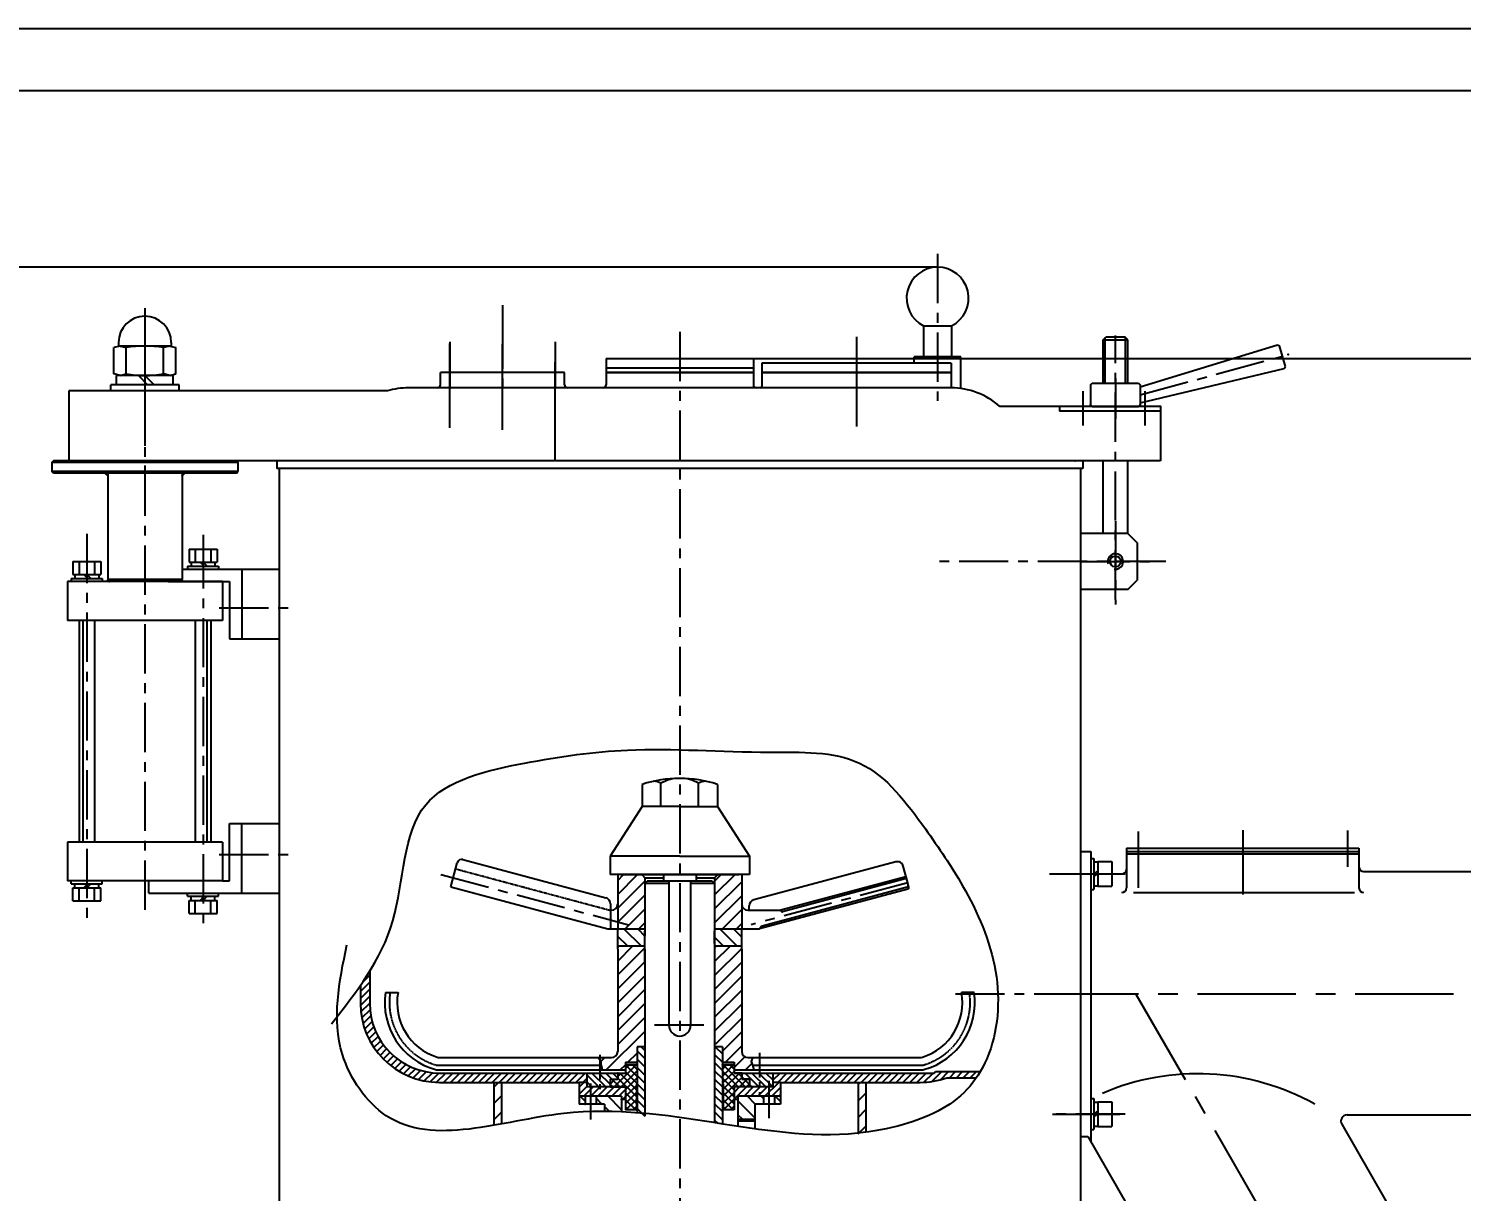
# Model space of a CAD drawing. Extents: x -2754 to 610, y -1664 to 712.
# Drawn here: x -1576 to -651, y -38 to 712 of the extents above; entities that cross this region are included whole.
import ezdxf

# ---------------------------------------------------------------- set-up
doc = ezdxf.new("R2010")
doc.units = 0
doc.linetypes.add('CENTER', pattern=[50.8, 31.75, -6.35, 6.35, -6.35])
doc.linetypes.add('HIDDEN', pattern=[0.375, 0.25, -0.125])
doc.layers.get('0').update_dxf_attribs({"linetype": 'CONTINUOUS'})
doc.layers.get('DEFPOINTS').update_dxf_attribs({"linetype": 'CONTINUOUS'})
doc.layers.add('PART', color=3, linetype='CONTINUOUS')
doc.layers.add('SMPEN_THICK', color=7, linetype='CONTINUOUS')
doc.styles.get("Standard").update_dxf_attribs({"font": '', "height": 30.8})
doc.styles.get('Standard').set_extended_font_data('SimSun')
doc.dimstyles.get("Standard").update_dxf_attribs({"dimscale": 5, "dimtxt": 4.5, "dimasz": 5.5, "dimexe": 4.25, "dimexo": 0.625, "dimgap": 2.2, "dimtad": 1, "dimdec": 4, "dimlfac": -1, "dimdsep": 46, "dimlunit": 6, "dimtxsty": 'Standard', "dimcen": 2.5, "dimclrd": 2, "dimclre": 2, "dimclrt": 2, "dimadec": 0, "dimazin": 0, "dimtfac": 1, "dimtdec": 4, "dimtmove": 0, "dimatfit": 3, "dimfxl": 1, "dimtolj": 1, "dimtzin": 0, "dimarcsym": 0})
pattern_1 = [(135, (-1051.3738, 132.53739), (0.088388348, 0.088388348), [])]

# ---------------------------------------------------------------- blocks, each defined once
blk = doc.blocks.new('*D1')
at = {"color": 2, "lineweight": -2, "transparency": 16777216}
for p, q in [((-1108.01, 499.12), (-465.03, 499.12)), ((-480.03, 481.12), (-480.03, -615.88)), ((-960.51, -633.88), (-465.03, -633.88))]:
    blk.add_line(p, q, dxfattribs=at)
at = {"color": 2, "transparency": 16777216}
for points in [[(-483.03, 481.12), (-477.03, 481.12), (-480.03, 499.12)], [(-483.03, -615.88), (-477.03, -615.88), (-480.03, -633.88)]]:
    blk.add_solid(points, dxfattribs=at)
at = {"layer": 'DEFPOINTS', "color": 0, "transparency": 16777216}
for p in [(-1108.01, 499.12), (-960.51, -633.88), (-480.03, -633.88)]:
    blk.add_point(p, dxfattribs=at)
at = {"color": 2, "transparency": 16777216, "insert": (-504.43, -177.82), "char_height": 30.8, "attachment_point": 5, "rotation": 90}
blk.add_mtext('\\A1;1133', dxfattribs=at)
blk = doc.blocks.new('*D5')
at = {"color": 2, "lineweight": -2, "transparency": 16777216}
for p, q in [((-989.22, 557.98), (-2392.94, 557.98)), ((-2377.94, 539.98), (-2377.94, -615.88)), ((-2140.51, -633.88), (-2392.94, -633.88))]:
    blk.add_line(p, q, dxfattribs=at)
at = {"color": 2, "transparency": 16777216}
for points in [[(-2380.94, 539.98), (-2374.94, 539.98), (-2377.94, 557.98)], [(-2380.94, -615.88), (-2374.94, -615.88), (-2377.94, -633.88)]]:
    blk.add_solid(points, dxfattribs=at)
at = {"layer": 'DEFPOINTS', "color": 0, "transparency": 16777216}
for p in [(-989.22, 557.98), (-2377.94, -633.88), (-2140.51, -633.88)]:
    blk.add_point(p, dxfattribs=at)
at = {"color": 2, "transparency": 16777216, "insert": (-2402.34, -109.09), "char_height": 30.8, "attachment_point": 5, "rotation": 90}
blk.add_mtext('\\A1;1192', dxfattribs=at)
blk = doc.blocks.new('*D8')
at = {"color": 2, "lineweight": -2, "transparency": 16777216}
for p, q in [((-171.4, 39.12), (-171.4, -788.23)), ((-2215.51, -328.88), (-2215.51, -788.23)), ((-189.4, -773.23), (-2197.51, -773.23))]:
    blk.add_line(p, q, dxfattribs=at)
at = {"color": 2, "transparency": 16777216}
for points in [[(-2197.51, -770.23), (-2197.51, -776.23), (-2215.51, -773.23)], [(-189.4, -770.23), (-189.4, -776.23), (-171.4, -773.23)]]:
    blk.add_solid(points, dxfattribs=at)
at = {"layer": 'DEFPOINTS', "color": 0, "transparency": 16777216}
for p in [(-171.4, 39.12), (-2215.51, -328.88), (-2215.51, -773.23)]:
    blk.add_point(p, dxfattribs=at)
at = {"color": 2, "transparency": 16777216, "insert": (-1217.48, -748.83), "char_height": 30.8, "attachment_point": 5}
blk.add_mtext('\\A1;2044', dxfattribs=at)

msp = doc.modelspace()

# ---------------------------------------------------------------- hatches: boundary and pattern name
h = msp.add_hatch()
h.set_pattern_fill('ANSI31', color=256, scale=2, style=0)
h.set_pattern_definition([(45, (-179.0466, -42.51), (-4.49013, 4.49013), [])])
h.paths.add_polyline_path([(-1195.51477, 131.12003), (-1178.01477, 131.12003), (-1178.01477, 160.42006), (-1178.01477, 164.12003), (-1180.01477, 166.12003), (-1195.51477, 166.12003)])
h.paths.add_polyline_path([(-1115.51477, 166.12003), (-1131.01477, 166.12003), (-1133.01477, 164.12003), (-1133.01477, 133.12003), (-1133.01477, 131.12003), (-1117.01477, 131.12003), (-1115.51477, 131.12003)])
h = msp.add_hatch()
h.set_pattern_fill('ANSI31', color=256, scale=2, style=0)
h.set_pattern_definition([(45, (-10.922, 1.8), (-4.490128, 4.490128), [])])
edge = h.paths.add_edge_path()
edge.add_line((-1178.01477, 118.12003), (-1178.01477, 120.12003))
edge.add_line((-1178.01477, 120.12003), (-1193.51477, 120.12003))
edge.add_line((-1193.51477, 120.12003), (-1194.01477, 120.12003))
edge.add_line((-1194.01477, 120.12003), (-1195.51477, 120.12003))
edge.add_line((-1195.51477, 120.12003), (-1195.51477, 118.12003))
edge.add_line((-1195.51477, 118.12003), (-1195.51477, 52.12003))
edge.add_arc((-1199.51477, 52.12003), 4, -90, 0, ccw=False)
edge.add_line((-1199.51477, 48.12003), (-1207.01477, 48.12003))
edge.add_line((-1207.01477, 48.12003), (-1207.01477, 46.61046))
edge.add_spline(control_points=[(-1207.01477, 46.61046), (-1206.65774, 46.00312), (-1206.19679, 44.89727), (-1206.44256, 44.32951), (-1206.28573, 43.48075), (-1206.20642, 43.12003)], knot_values=[8.662604239, 8.662604239, 8.662604239, 8.662604239, 11.148527227, 13.633870813, 15.085002624, 15.085002624, 15.085002624, 15.085002624], degree=3, periodic=0)
edge.add_spline(control_points=[(-1206.20642, 43.12003), (-1206.02415, 42.29098), (-1205.72835, 41.20921), (-1205.56535, 40.12003)], knot_values=[15.085002624, 15.085002624, 15.085002624, 15.085002624, 18.420115182, 18.420115182, 18.420115182, 18.420115182], degree=3, periodic=0)
edge.add_line((-1205.56535, 40.12003), (-1190.51477, 40.12003))
edge.add_line((-1190.51477, 40.12003), (-1190.51477, 45.12003))
edge.add_line((-1190.51477, 45.12003), (-1183.01477, 45.12003))
edge.add_line((-1183.01477, 45.12003), (-1183.01477, 50.12003))
edge.add_line((-1183.01477, 50.12003), (-1183.01477, 56.92002))
edge.add_line((-1183.01477, 56.92002), (-1178.01477, 56.92002))
edge.add_line((-1178.01477, 56.92002), (-1178.01477, 118.12003))
h.paths.add_polyline_path([(-1115.51477, 118.12003), (-1115.51477, 120.12003), (-1133.01477, 120.12003), (-1133.01477, 56.92002), (-1128.01477, 56.92002), (-1128.01477, 55.1184), (-1115.51477, 62.68972)])
edge = h.paths.add_edge_path()
edge.add_line((-1115.51477, 62.68972), (-1128.01477, 55.1184))
edge.add_line((-1128.01477, 55.1184), (-1128.01477, 45.12003))
edge.add_line((-1128.01477, 45.12003), (-1120.51477, 45.12003))
edge.add_line((-1120.51477, 45.12003), (-1120.51477, 40.12003))
edge.add_line((-1120.51477, 40.12003), (-1107.79499, 40.12003))
edge.add_spline(control_points=[(-1107.79499, 40.12003), (-1107.95231, 41.11915), (-1108.31672, 42.17217), (-1108.65641, 43.12003)], knot_values=[12.554961162, 12.554961162, 12.554961162, 12.554961162, 15.734127239, 15.734127239, 15.734127239, 15.734127239], degree=3, periodic=0)
edge.add_spline(control_points=[(-1108.65641, 43.12003), (-1109.00811, 44.10139), (-1109.83006, 46.29677), (-1108.8395, 46.64448), (-1107.93818, 48.12003)], knot_values=[4.235946327, 4.235946327, 4.235946327, 4.235946327, 7.527501508, 12.554961162, 12.554961162, 12.554961162, 12.554961162], degree=3, periodic=0)
edge.add_line((-1107.93818, 48.12003), (-1111.51477, 48.12003))
edge.add_arc((-1111.51477, 52.12003), 4, 180, 270, ccw=False)
edge.add_line((-1115.51477, 52.12003), (-1115.51477, 62.68972))
h = msp.add_hatch()
h.set_pattern_fill('ANSI31', color=256, style=0)
h.set_pattern_definition([(45, (-10.9218, 0), (-2.245064, 2.245064), [])])
edge = h.paths.add_edge_path()
edge.add_line((-1355.51477, 83.12003), (-1355.51477, 103.73472))
edge.add_spline(control_points=[(-1355.51477, 103.73472), (-1357.42986, 100.64058), (-1359.43799, 97.60174), (-1361.51477, 94.6037)], knot_values=[30.755664741, 30.755664741, 30.755664741, 30.755664741, 41.670482793, 41.670482793, 41.670482793, 41.670482793], degree=3, periodic=0)
edge.add_line((-1361.51477, 94.6037), (-1361.51477, 83.12003))
edge.add_arc((-1310.51477, 83.12003), 51, 180, 270)
edge.add_line((-1310.51477, 32.12003), (-1220.51477, 32.12003))
edge.add_line((-1220.51477, 32.12003), (-1215.51477, 32.12003))
edge.add_line((-1215.51477, 32.12003), (-1215.51477, 38.12003))
edge.add_line((-1215.51477, 38.12003), (-1310.51477, 38.12003))
edge.add_arc((-1310.51477, 83.12003), 45, 180, 270, ccw=False)
edge = h.paths.add_edge_path()
edge.add_arc((-1000.51477, 83.12003), 51, 270, 289.7499228)
edge.add_line((-983.28109, 35.12003), (-964.18233, 35.12003))
edge.add_spline(control_points=[(-964.18233, 35.12003), (-963.29685, 36.42156), (-962.45551, 37.75675), (-961.65806, 39.12003)], knot_values=[670.160329298, 670.160329298, 670.160329298, 670.160329298, 674.861927555, 674.861927555, 674.861927555, 674.861927555], degree=3, periodic=0)
edge.add_line((-961.65806, 39.12003), (-990.51477, 39.12003))
edge.add_arc((-1087.60023, 129.68244), 132.76723, 316.39789094, 316.99092256, ccw=False)
edge.add_line((-991.45731, 38.12003), (-1095.51477, 38.12003))
edge.add_line((-1095.51477, 38.12003), (-1095.51477, 32.12003))
edge.add_line((-1095.51477, 32.12003), (-1090.51477, 32.12003))
edge.add_line((-1090.51477, 32.12003), (-1000.51477, 32.12003))
h = msp.add_hatch()
h.set_pattern_fill('ANSI31', color=256, angle=90, style=0)
h.set_pattern_definition([(135, (-179.0466, -119.4835), (-2.245064, -2.245064), [])])
h.paths.add_polyline_path([(-1195.51477, 38.12003), (-1215.51477, 38.12003), (-1215.51477, 29.12003), (-1200.51477, 29.12003), (-1200.51477, 34.12003), (-1195.51477, 34.12003)])
h.paths.add_polyline_path([(-1095.51477, 38.12003), (-1115.51477, 38.12003), (-1115.51477, 34.12003), (-1110.51477, 34.12003), (-1110.51477, 29.12003), (-1095.51477, 29.12003)])
h = msp.add_hatch()
h.set_pattern_fill('ANSI37', color=256, angle=90, style=0)
h.set_pattern_definition([(135, (-179.0466, -119.4835), (-2.245064, -2.245064), []), (225, (-179.0466, -119.4835), (2.245064, -2.245064), [])])
h.paths.add_polyline_path([(-1183.01477, 43.32003), (-1190.51477, 43.32003), (-1190.51477, 38.12003), (-1195.51477, 38.12003), (-1195.51477, 34.12003), (-1200.51477, 34.12003), (-1200.51477, 29.12003), (-1190.51477, 29.12003), (-1190.51477, 14.32003), (-1183.51477, 14.32003), (-1183.51477, 31.12003), (-1183.01477, 31.12003)])
h.paths.add_polyline_path([(-1120.51477, 38.12003), (-1120.51477, 43.32003), (-1128.01477, 43.32003), (-1128.01477, 31.12003), (-1127.51477, 31.12003), (-1127.51477, 14.32003), (-1120.51477, 14.32003), (-1120.51477, 29.12003), (-1110.51477, 29.12003), (-1110.51477, 34.12003), (-1115.51477, 34.12003), (-1115.51477, 38.12003)])
h = msp.add_hatch()
h.set_pattern_fill('ANSI31', color=256, style=0)
h.set_pattern_definition([(45, (-179.0466, -119.4835), (-2.245064, 2.245064), [])])
h.paths.add_polyline_path([(-1190.51477, 29.12003), (-1215.51477, 29.12003), (-1215.51477, 32.12003), (-1220.51477, 32.12003), (-1220.51477, 23.12003), (-1193.01477, 23.12003), (-1193.01477, 21.12003), (-1190.51477, 21.12003)])
h.paths.add_polyline_path([(-1090.51477, 32.12003), (-1095.51477, 32.12003), (-1095.51477, 29.12003), (-1120.51477, 29.12003), (-1120.51477, 21.12003), (-1118.01477, 21.12003), (-1118.01477, 23.12003), (-1090.51477, 23.12003)])
at = {"layer": 'SMPEN_THICK'}
h = msp.add_hatch(dxfattribs=at)
h.set_pattern_fill('ANSI31', color=256, style=0)
h.set_pattern_definition(pattern_1)
h.paths.add_polyline_path([(-1524.51477, 425.12003), (-1526.31256, 425.12003), (-1524.51477, 423.38403)])
h = msp.add_hatch(dxfattribs=at)
h.set_pattern_fill('ANSI31', color=256, style=0)
h.set_pattern_definition(pattern_1)
h.paths.add_polyline_path([(-1474.70446, 425.12003), (-1476.51477, 425.12003), (-1476.51477, 423.37193)])
h = msp.add_hatch(dxfattribs=at)
h.set_pattern_fill('ANSI31', color=256, scale=50, angle=90, style=0)
h.set_pattern_definition([(135, (-652.593, -549.2175), (-4.419417, -4.419417), [])])
h.paths.add_polyline_path([(-1179.51477, 120.12003), (-1178.01477, 121.62003), (-1178.01477, 129.62003), (-1179.51477, 131.12003), (-1194.01477, 131.12003), (-1195.51477, 129.62003), (-1195.51477, 121.62003), (-1194.01477, 120.12003)])
h.paths.add_polyline_path([(-1115.51477, 129.62003), (-1117.01477, 131.12003), (-1131.51477, 131.12003), (-1133.01477, 129.62003), (-1133.01477, 121.62003), (-1131.51477, 120.12003), (-1117.01477, 120.12003), (-1115.51477, 121.62003)])

# ---------------------------------------------------------------- linework, layer by layer
at = {"color": 6}
msp.add_line((-2754.49064, 711.83857), (609.50936, 711.83857), dxfattribs=at)
at = {"color": 4}
for p, q in [((-2654.49064, 671.83857), (569.50936, 671.83857)), ((-998.21646, 520.12003), (-998.21646, 500.12003)), ((-998.21646, 520.12003), (-980.21646, 520.12003)), ((-980.21646, 520.12003), (-980.21646, 500.12003)), ((-882.51477, 511.12003), (-880.51477, 513.12003)), ((-882.51477, 511.12003), (-866.51477, 511.12003)), ((-882.51477, 483.12003), (-882.51477, 511.12003)), ((-880.51477, 513.12003), (-868.51477, 513.12003)), ((-866.51477, 511.12003), (-868.51477, 513.12003)), ((-866.51477, 483.12003), (-866.51477, 511.12003)), ((-1203.01477, 499.12003), (-1108.01477, 499.12003)), ((-1203.01477, 499.12003), (-1203.01477, 493.12003)), ((-1108.01477, 499.12003), (-1108.01477, 493.12003)), ((-974.21646, 500.12003), (-1004.21646, 500.12003)), ((-1004.21646, 496.12003), (-1004.21646, 500.12003)), ((-974.21646, 479.69611), (-974.21646, 500.12003)), ((-858.51477, 480.80149), (-769.85548, 507.97913)), ((-769.85548, 507.97913), (-768.63061, 507.309)), ((-764.86765, 493.82382), (-768.63061, 507.309)), ((-1309.83013, 482.12003), (-1309.83013, 490.12003)), ((-1274.83013, 490.12003), (-1309.83013, 490.12003)), ((-1229.83013, 490.12003), (-1274.83013, 490.12003)), ((-1229.83013, 482.12003), (-1229.83013, 490.12003)), ((-1203.01477, 493.12003), (-1203.01477, 482.12003)), ((-1203.01477, 493.12003), (-1108.01477, 493.12003)), ((-1108.01477, 490.12003), (-1203.01477, 490.12003)), ((-1203.01477, 490.12003), (-1108.01477, 490.12003)), ((-1108.01477, 493.12003), (-1108.01477, 482.12003)), ((-980.51477, 496.12003), (-1102.51477, 496.12003)), ((-1102.51477, 496.12003), (-1102.51477, 490.12003)), ((-1102.51477, 490.12003), (-1102.51477, 481.12003)), ((-1102.51477, 490.12003), (-980.51477, 490.12003)), ((-980.51477, 490.12003), (-1102.51477, 490.12003)), ((-980.51477, 496.12003), (-980.51477, 490.12003)), ((-980.51477, 490.12003), (-980.51477, 480.12003)), ((-858.51477, 470.43857), (-765.57154, 492.6284)), ((-765.57154, 492.6284), (-764.86765, 493.82382)), ((-890.51477, 482.12003), (-889.51477, 483.12003)), ((-890.51477, 482.12003), (-890.51477, 469.12003)), ((-889.51477, 483.12003), (-859.51477, 483.12003)), ((-859.51477, 483.12003), (-858.51477, 482.12003)), ((-858.51477, 482.12003), (-858.51477, 469.12003)), ((-1549.51477, 478.12003), (-1549.51477, 433.12003)), ((-1344.07943, 478.12003), (-1549.51477, 478.12003)), ((-1311.83013, 480.12003), (-1330.51477, 480.12003)), ((-980.51477, 480.12003), (-1311.83013, 480.12003)), ((-1103.51477, 480.12003), (-1106.01477, 480.12003)), ((-845.51477, 468.12003), (-949.146, 468.12003)), ((-845.51477, 468.12003), (-910.51477, 468.12003)), ((-910.51477, 468.12003), (-910.51477, 465.12003)), ((-845.51477, 465.12003), (-910.51477, 465.12003)), ((-890.51477, 469.12003), (-889.51477, 468.12003)), ((-889.51477, 468.12003), (-859.51477, 468.12003)), ((-882.51477, 468.12003), (-866.51477, 468.12003)), ((-859.51477, 468.12003), (-858.51477, 469.12003)), ((-845.51477, 468.12003), (-845.51477, 433.12003)), ((-845.51477, 468.12003), (-845.51477, 465.12003)), ((-1559.51477, 433.12003), (-1560.51477, 432.12003)), ((-1560.51477, 432.12003), (-1560.51477, 426.12003)), ((-1560.51477, 432.12003), (-1440.51477, 432.12003)), ((-1559.51477, 425.12003), (-1560.51477, 426.12003)), ((-1440.51477, 426.12003), (-1560.51477, 426.12003)), ((-1500.51477, 433.12003), (-1559.51477, 433.12003)), ((-1441.51477, 425.12003), (-1559.51477, 425.12003)), ((-1256.33013, 433.12003), (-1549.51477, 433.12003)), ((-1524.51477, 425.12003), (-1524.51477, 356.62003)), ((-1441.51477, 433.12003), (-1500.51477, 433.12003)), ((-1476.51477, 425.12003), (-1476.51477, 356.62003)), ((-1441.51477, 433.12003), (-1440.51477, 432.12003)), ((-1441.51477, 425.12003), (-1440.51477, 426.12003)), ((-1440.51477, 432.12003), (-1440.51477, 426.12003)), ((-866.51477, 433.12003), (-1256.33013, 433.12003)), ((-882.51477, 401.76805), (-882.51477, 433.12003)), ((-845.51477, 433.12003), (-866.51477, 433.12003)), ((-866.51477, 401.76805), (-866.51477, 433.12003)), ((-882.51477, 386.12003), (-882.51477, 401.76805)), ((-866.51477, 386.12003), (-866.51477, 401.76805)), ((-1472.01477, 376.12003), (-1472.01477, 367.72003)), ((-1472.01477, 376.12003), (-1454.01477, 376.12003)), ((-1468.01477, 376.12003), (-1468.01477, 367.72003)), ((-1458.01477, 376.12003), (-1458.01477, 367.72003)), ((-1454.01477, 376.12003), (-1454.01477, 367.72003)), ((-1547.01477, 368.12003), (-1547.01477, 359.72003)), ((-1547.01477, 368.12003), (-1529.01477, 368.12003)), ((-1543.01477, 368.12003), (-1543.01477, 359.72003)), ((-1533.01477, 368.12003), (-1533.01477, 359.72003)), ((-1529.01477, 368.12003), (-1529.01477, 359.72003)), ((-1476.51477, 363.12003), (-1414.01477, 363.12003)), ((-1473.01477, 365.12003), (-1453.01477, 365.12003)), ((-1473.01477, 365.12003), (-1473.01477, 363.12003)), ((-1472.01477, 367.72003), (-1454.01477, 367.72003)), ((-1470.71477, 367.72003), (-1470.71477, 365.12003)), ((-1464.85316, 367.72003), (-1462.25342, 365.12003)), ((-1463.01477, 367.72003), (-1460.41503, 365.12003)), ((-1455.31477, 367.72003), (-1455.31477, 365.12003)), ((-1453.01477, 365.12003), (-1453.01477, 363.12003)), ((-1438.01477, 363.12003), (-1438.01477, 318.12003)), ((-1450.51477, 355.12003), (-1550.51477, 355.12003)), ((-1550.51477, 355.12003), (-1550.51477, 330.12003)), ((-1548.01477, 357.12003), (-1528.01477, 357.12003)), ((-1548.01477, 357.12003), (-1548.01477, 355.12003)), ((-1547.01477, 359.72003), (-1529.01477, 359.72003)), ((-1545.71477, 359.72003), (-1545.71477, 357.12003)), ((-1539.85316, 359.72003), (-1537.25342, 357.12003)), ((-1538.01477, 359.72003), (-1535.41503, 357.12003)), ((-1530.31477, 359.72003), (-1530.31477, 357.12003)), ((-1528.01477, 357.12003), (-1528.01477, 355.12003)), ((-1523.01477, 355.12003), (-1524.51477, 356.62003)), ((-1524.51477, 356.62003), (-1476.51477, 356.62003)), ((-1485.51477, 355.12003), (-1446.01477, 355.12003)), ((-1478.01477, 355.12003), (-1476.51477, 356.62003)), ((-1450.51477, 355.12003), (-1450.51477, 330.12003)), ((-1446.01477, 355.12003), (-1446.01477, 318.12003)), ((-1450.51477, 330.12003), (-1550.51477, 330.12003)), ((-1543.01477, 330.12003), (-1543.01477, 187.12003)), ((-1540.51477, 330.12003), (-1540.51477, 187.12003)), ((-1533.01477, 330.12003), (-1533.01477, 187.12003)), ((-1468.01477, 330.12003), (-1468.01477, 187.12003)), ((-1460.51477, 330.12003), (-1460.51477, 187.12003)), ((-1458.01477, 330.12003), (-1458.01477, 187.12003)), ((-1446.01477, 318.12003), (-1414.01477, 318.12003)), ((-1446.01477, 162.12003), (-1446.01477, 199.12003)), ((-1446.01477, 199.12003), (-1414.01477, 199.12003)), ((-1438.01477, 154.12003), (-1438.01477, 199.12003)), ((-1450.51477, 187.12003), (-1550.51477, 187.12003)), ((-1550.51477, 187.12003), (-1550.51477, 162.12003)), ((-1450.51477, 187.12003), (-1450.51477, 162.12003)), ((-1450.51477, 162.12003), (-1550.51477, 162.12003)), ((-1548.01477, 160.12003), (-1548.01477, 162.12003)), ((-1548.01477, 160.12003), (-1528.01477, 160.12003)), ((-1547.01477, 149.12003), (-1547.01477, 157.52003)), ((-1547.01477, 157.52003), (-1529.01477, 157.52003)), ((-1545.71477, 157.52003), (-1545.71477, 160.12003)), ((-1543.01477, 149.12003), (-1543.01477, 157.52003)), ((-1539.85316, 157.52003), (-1537.25342, 160.12003)), ((-1538.01477, 157.52003), (-1535.41503, 160.12003)), ((-1533.01477, 149.12003), (-1533.01477, 157.52003)), ((-1530.31477, 157.52003), (-1530.31477, 160.12003)), ((-1529.01477, 149.12003), (-1529.01477, 157.52003)), ((-1528.01477, 160.12003), (-1528.01477, 162.12003)), ((-1498.01477, 154.12003), (-1498.01477, 162.12003)), ((-1450.51477, 162.12003), (-1446.01477, 162.12003)), ((-1547.01477, 149.12003), (-1529.01477, 149.12003)), ((-1498.01477, 154.12003), (-1414.01477, 154.12003)), ((-1473.01477, 152.12003), (-1473.01477, 154.12003)), ((-1473.01477, 152.12003), (-1453.01477, 152.12003)), ((-1472.01477, 149.52003), (-1454.01477, 149.52003)), ((-1472.01477, 141.12003), (-1472.01477, 149.52003)), ((-1470.71477, 149.52003), (-1470.71477, 152.12003)), ((-1468.01477, 141.12003), (-1468.01477, 149.52003)), ((-1464.85316, 149.52003), (-1462.25342, 152.12003)), ((-1463.01477, 149.52003), (-1460.41503, 152.12003)), ((-1458.01477, 141.12003), (-1458.01477, 149.52003)), ((-1455.31477, 149.52003), (-1455.31477, 152.12003)), ((-1454.01477, 141.12003), (-1454.01477, 149.52003)), ((-1453.01477, 152.12003), (-1453.01477, 154.12003)), ((-1472.01477, 141.12003), (-1454.01477, 141.12003))]:
    msp.add_line(p, q, dxfattribs=at)
at = {"linetype": 'CENTER', "ltscale": 2}
for p, q in [((-1500.51477, 531.59964), (-1500.51477, 405.56673)), ((-1303.83013, 454.3862), (-1303.83013, 508.74986)), ((-1269.83013, 453.05448), (-1269.83013, 508.40533)), ((-1235.83013, 433.12003), (-1235.83013, 509.36154)), ((-1041.51477, 512.93066), (-1041.51477, 455.14902))]:
    msp.add_line(p, q, dxfattribs=at)
for p, q in [((-1205.69553, 18.12003), (-1209.51477, 21.93927)), ((-1193.01477, 14.41953), (-1201.71527, 23.12003)), ((-1107.01477, 9.24183), (-1118.01477, 20.24183)), ((-1106.91271, 18.12003), (-1111.91271, 23.12003)), ((-1101.51477, 21.70234), (-1102.93246, 23.12003)), ((-1090.51477, 19.6826), (-1093.9522, 23.12003)), ((-1200.91157, 13.33606), (-1204.01477, 16.43927)), ((-1114.87323, 8.12003), (-1118.01477, 11.26158)), ((-1113.87323, 7.12003), (-1114.87323, 8.12003))]:
    msp.add_line(p, q)
at = {"color": 4}
for centre, radius, start, end in [((-989.21646, 537.9806), 20, 296.74368395, 243.25631605), ((-1311.83013, 482.12003), 2, 270, 0), ((-1227.83013, 482.12003), 2, 180, 270), ((-1205.01477, 482.12003), 2, 270, 0), ((-1106.01477, 482.12003), 2, 180, 270), ((-1103.51477, 481.12003), 1, 270, 360), ((-1330.51477, 433.12003), 47, 90, 106.77474426), ((-980.51477, 433.12003), 47, 48.13169377, 90)]:
    msp.add_arc(centre, radius, start, end, dxfattribs=at)
msp.add_arc((-874.51477, 368.12003), 5, 260.97274557, 197.70100933)
msp.add_spline([(-1380.16103, 69.90832), (-1340.58276, 136.30465), (-1319.38011, 211.17711), (-1255.77217, 238.01819), (-1189.33721, 246.49431), (-1097.45907, 245.08162), (-1039.50517, 238.01819), (-997.09988, 195.63755), (-973.0702, 158.90766), (-951.86756, 103.81282), (-957.5216, 47.3053), (-970.24318, 27.52767), (-1011.23497, 4.92467), (-1040.91868, -0.72609), (-1230.32899, 11.98811), (-1344.82329, 10.57541), (-1373.09349, 50.13068), (-1370.26647, 120.76508)], degree=3)
for p in [(-763.06206, 501.56874), (-890.51477, 469.12003), (-882.51477, 468.12003), (-858.51477, 469.12003), (-858.51477, 469.12003), (-845.51477, 468.12003), (-845.51477, 468.12003), (-845.51477, 468.12003), (-900.51477, 433.12003), (-1524.51477, 356.12003), (-1523.51477, 355.12003), (-1476.51477, 356.12003)]:
    msp.add_point(p, dxfattribs=at)
at = {"layer": 'DEFPOINTS', "color": 0, "linetype": 'ByBlock'}
for p in [(-858.51477, 475.62003), (-1155.51477, 175.87123), (-1155.51477, 175.78231), (-1309.5671, 166.18657), (-1008.49079, 160.798), (-1188.66597, 133.79121), (-1109.4541, 133.74496), (-902.40399, 89.12003), (-1182.51477, 55.12002), (-1178.01477, 54.62002), (-1133.01477, 54.62002), (-1118.01477, 21.12003), (-1209.51477, 18.12003), (-1107.01477, 8.12003)]:
    msp.add_point(p, dxfattribs=at)
at = {"layer": 'PART', "color": 5, "linetype": 'Continuous'}
for p, q in [((-1526.31256, 425.12003), (-1524.51477, 423.38403)), ((-1474.71699, 425.10793), (-1476.51477, 423.37193)), ((-1478.01477, 355.12003), (-1523.01477, 355.12003))]:
    msp.add_line(p, q, dxfattribs=at)
at = {"layer": 'SMPEN_THICK', "linetype": 'CENTER'}
for p, q in [((-989.21646, 566.59193), (-989.21646, 471.66252)), ((-1500.51477, 530.83883), (-1500.51477, 138.52218)), ((-1269.83013, 533.51566), (-1269.83013, 501.17113)), ((-1269.83013, 524.17911), (-1269.83013, 480.2138)), ((-1303.83013, 509.85114), (-1303.83013, 487.53828)), ((-1235.83013, 509.85114), (-1235.83013, 487.23745)), ((-1155.51477, 516.27471), (-1155.51477, -420.44364)), ((-874.51477, 343.68439), (-874.51477, 513.98839)), ((-1303.83013, 508.01938), (-1303.83013, 480.57638)), ((-1303.83013, 500.96254), (-1303.83013, 479.55282)), ((-1235.83013, 508.01938), (-1235.83013, 481.23745)), ((-1235.83013, 506.63128), (-1235.83013, 480.21327)), ((-858.51477, 475.62003), (-763.06206, 501.56874)), ((-874.51477, 486.20598), (-874.51477, 460.07065)), ((-895.51477, 477.93958), (-895.51477, 455.87128)), ((-855.51477, 477.93958), (-855.51477, 455.87128)), ((-874.51477, 394.10944), (-874.51477, 340.29269)), ((-1538.01477, 385.92283), (-1538.01477, 132.62124)), ((-1463.01477, 385.22228), (-1463.01477, 349.50666)), ((-1463.01477, 382.43963), (-1463.01477, 133.30943)), ((-842.00687, 368.12003), (-990.73907, 368.12003)), ((-896.94571, 368.12003), (-850.74654, 368.12003)), ((-1452.61223, 338.12003), (-1404.88398, 338.12003)), ((-1452.61223, 179.12003), (-1404.11321, 179.12003)), ((-1309.5671, 166.18657), (-1188.66597, 133.79121)), ((-1008.49079, 160.88692), (-1109.4541, 133.83388)), ((-977.76125, 89.12003), (-883.51915, 89.12003)), ((-1213.01477, 31.44952), (-1213.01477, 8.06292)), ((-1098.01477, 33.19479), (-1098.01477, 9.11008)), ((-868.28436, 11.62003), (-914.30781, 11.62003))]:
    msp.add_line(p, q, dxfattribs=at)
at = {"layer": 'SMPEN_THICK', "color": 4}
for p, q in [((-1517.51477, 509.34225), (-1517.51477, 506.85208)), ((-1483.51477, 509.34225), (-1483.51477, 506.85208)), ((-1516.51477, 507.12003), (-1520.51477, 506.04823)), ((-1520.51477, 489.19182), (-1520.51477, 506.04823)), ((-1483.51477, 507.12003), (-1517.51477, 507.12003)), ((-1516.51477, 507.12003), (-1512.51477, 506.04823)), ((-1512.51477, 489.19182), (-1512.51477, 506.04823)), ((-1484.51477, 507.12003), (-1488.51477, 506.04823)), ((-1488.51477, 489.19182), (-1488.51477, 506.04823)), ((-1484.51477, 507.12003), (-1480.51477, 506.04823)), ((-1480.51477, 489.19182), (-1480.51477, 506.04823)), ((-1522.51477, 478.12003), (-1522.51477, 482.12003)), ((-1478.51477, 482.12003), (-1522.51477, 482.12003)), ((-1516.51477, 488.12003), (-1520.51477, 489.19182)), ((-1482.26477, 488.12003), (-1518.76477, 488.12003)), ((-1518.76477, 482.12003), (-1518.76477, 488.12003)), ((-1516.51477, 488.12003), (-1512.51477, 489.19182)), ((-1504.72891, 488.12003), (-1498.8098, 482.12003)), ((-1500.51477, 488.12003), (-1494.59566, 482.12003)), ((-1484.51477, 488.12003), (-1488.51477, 489.19182)), ((-1484.51477, 488.12003), (-1480.51477, 489.19182)), ((-1482.26477, 482.12003), (-1482.26477, 488.12003)), ((-1478.51477, 478.12003), (-1478.51477, 482.12003)), ((-1415.51477, 433.12003), (-1415.51477, 428.12003)), ((-1283.33013, 433.12003), (-1415.51477, 433.12003)), ((-1413.01477, 428.12003), (-1415.51477, 428.12003)), ((-1414.01477, 428.12003), (-1414.01477, 323.12003)), ((-895.51477, 428.12003), (-1413.01477, 428.12003)), ((-1364.01477, 433.12003), (-1364.01477, 433.12003)), ((-895.51477, 433.12003), (-1256.33013, 433.12003)), ((-947.01477, 433.12003), (-947.01477, 433.12003)), ((-897.01477, 428.12003), (-897.01477, 350.12003)), ((-895.51477, 433.12003), (-895.51477, 428.12003)), ((-866.51477, 386.12003), (-897.01477, 386.12003)), ((-866.51477, 386.12003), (-860.51477, 380.12003)), ((-860.51477, 380.12003), (-860.51477, 356.12003)), ((-866.51477, 350.12003), (-860.51477, 356.12003)), ((-866.51477, 350.12003), (-897.01477, 350.12003)), ((-897.01477, 350.12003), (-897.01477, -2.87997)), ((-1414.01477, 323.12003), (-1414.01477, -77.87997)), ((-1179.76477, 224.35609), (-1179.76477, 210.12003)), ((-1167.63977, 210.12003), (-1167.63977, 225.04093)), ((-1143.38977, 210.12003), (-1143.38977, 225.04093)), ((-1131.26477, 224.35609), (-1131.26477, 210.12003)), ((-1179.76477, 210.12003), (-1200.51477, 178.12003)), ((-1155.51477, 210.12003), (-1179.76477, 210.12003)), ((-1155.51477, 210.12003), (-1131.26477, 210.12003)), ((-1131.26477, 210.12003), (-1110.51477, 178.12003)), ((-1295.42223, 175.85505), (-1203.26411, 151.16136)), ((-1200.51477, 178.12003), (-1200.51477, 166.12003)), ((-1155.51477, 178.12003), (-1200.51477, 178.12003)), ((-1155.51477, 178.12003), (-1110.51477, 178.12003)), ((-1110.51477, 178.12003), (-1110.51477, 166.12003)), ((-897.01477, 181.12003), (-890.40399, 181.12003)), ((-890.40399, 181.12003), (-890.40399, -6.34407)), ((-890.40399, 176.62003), (-888.40399, 176.62003)), ((-888.40399, 176.62003), (-888.40399, 156.62003)), ((-867.40399, 183.12003), (-717.40399, 183.12003)), ((-867.40399, 183.12003), (-867.40399, 157.57643)), ((-867.40399, 181.12003), (-717.40399, 181.12003)), ((-867.40399, 179.62003), (-717.40399, 179.62003)), ((-717.40399, 183.12003), (-717.40399, 171.12003)), ((-717.40399, 183.12003), (-717.40399, 157.57643)), ((-1303.23757, 158.27892), (-1299.09647, 173.73373)), ((-1016.23678, 174.34053), (-1107.76544, 149.8155)), ((-1008.49079, 160.88692), (-1011.3378, 171.5121)), ((-888.40399, 174.32003), (-885.80399, 174.32003)), ((-888.40399, 166.62003), (-885.80399, 168.26103)), ((-888.40399, 164.97902), (-885.80399, 166.62003)), ((-885.80399, 174.62003), (-885.80399, 158.62003)), ((-885.80399, 174.62003), (-876.80399, 174.62003)), ((-876.80399, 174.62003), (-876.80399, 158.62003)), ((-876.80399, 166.5429), (-870.40399, 166.5429)), ((-714.40399, 168.12003), (-637.69726, 168.12003)), ((-1303.23757, 158.27892), (-1201.87921, 131.12003)), ((-1110.51477, 166.12003), (-1200.51477, 166.12003)), ((-1195.51477, 166.12003), (-1195.51477, 131.12003)), ((-1193.51477, 166.12003), (-1117.51477, 166.12003)), ((-1180.01477, 166.12003), (-1180.01477, 166.12003)), ((-1180.01477, 166.12003), (-1178.01477, 164.12003)), ((-1178.01477, 164.12003), (-1178.01477, 126.46445)), ((-1178.01477, 164.12003), (-1166.01477, 164.12003)), ((-1178.01477, 160.42006), (-1176.51477, 161.92006)), ((-1162.51477, 160.42006), (-1178.01477, 160.42006)), ((-1134.51477, 161.92006), (-1176.51477, 161.92006)), ((-1166.01477, 166.12003), (-1166.01477, 161.92006)), ((-1162.51477, 161.92006), (-1162.51477, 68.92006)), ((-1148.51477, 161.92006), (-1148.51477, 68.92006)), ((-1133.01477, 160.42006), (-1148.51477, 160.42006)), ((-1145.01477, 166.12003), (-1145.01477, 161.92006)), ((-1145.01477, 164.12003), (-1133.01477, 164.12003)), ((-1134.51477, 161.92006), (-1133.01477, 160.42006)), ((-1133.01477, 164.12003), (-1131.01477, 166.12003)), ((-1133.01477, 164.12003), (-1133.01477, 110.0021)), ((-1131.01477, 166.12003), (-1131.01477, 166.12003)), ((-1115.51477, 166.12003), (-1115.51477, 131.12003)), ((-1008.73202, 157.92351), (-1102.42683, 132.81806)), ((-1010.49199, 164.4918), (-1090.25254, 143.12003)), ((-1010.18141, 163.33269), (-1089.24548, 142.14754)), ((-1007.71433, 157.98914), (-1008.59352, 161.27031)), ((-888.40399, 158.92003), (-885.80399, 158.92003)), ((-885.80399, 158.62003), (-876.80399, 158.62003)), ((-1008.42144, 156.76439), (-1104.12752, 131.12003)), ((-890.40399, 156.62003), (-888.40399, 156.62003)), ((-862.78939, 154.57643), (-720.22657, 154.57643)), ((-1200.29938, 147.29765), (-1200.29938, 131.12003)), ((-1200.29938, 143.12003), (-1199.51477, 143.12003)), ((-1111.51477, 143.12003), (-1090.25254, 143.12003)), ((-1110.73016, 143.12003), (-1110.73016, 145.95179)), ((-1090.25254, 143.12003), (-1090.25254, 142.92028)), ((-1201.87921, 131.12003), (-1178.01477, 131.12003)), ((-1195.51477, 118.12003), (-1195.51477, 131.12003)), ((-1194.01477, 131.12003), (-1178.01477, 131.12003)), ((-1178.01477, 109.90338), (-1178.01477, 129.62003)), ((-1133.01477, 131.12003), (-1104.12752, 131.12003)), ((-1133.01477, 131.12003), (-1117.01477, 131.12003)), ((-1133.01477, 121.62003), (-1133.01477, 129.62003)), ((-1115.51477, 118.12003), (-1115.51477, 131.12003)), ((-1195.51477, 120.12003), (-1178.01477, 120.12003)), ((-1195.51477, 118.12003), (-1195.51477, 52.12003)), ((-1194.01477, 120.12003), (-1178.01477, 120.12003)), ((-1193.51477, 120.12003), (-1178.01477, 120.12003)), ((-1178.01477, 118.12003), (-1178.01477, 50.12003)), ((-1178.01477, 118.12003), (-1178.01477, 10.27325)), ((-1133.01477, 120.12003), (-1117.01477, 120.12003)), ((-1133.01477, 120.12003), (-1115.51477, 120.12003)), ((-1133.01477, 120.12003), (-1117.51477, 120.12003)), ((-1133.01477, 118.12003), (-1133.01477, 6.05428)), ((-1133.01477, 116.32003), (-1133.01477, 48.32003)), ((-1115.51477, 118.12003), (-1115.51477, 52.12003)), ((-1355.51477, 103.73472), (-1355.51477, 83.12003)), ((-1361.51477, 94.6037), (-1361.51477, 83.12003)), ((-1345.36502, 90.12003), (-1337.26147, 90.12003)), ((-965.66452, 90.12003), (-973.76807, 90.12003)), ((-1310.52425, 48.12003), (-1199.51477, 48.12003)), ((-1183.01477, 55.12002), (-1183.01477, 12.49093)), ((-1178.01477, 55.12002), (-1183.01477, 55.12002)), ((-1183.01477, 48.32003), (-1183.01477, 43.32003)), ((-1183.01477, 48.32003), (-1183.01477, 43.32003)), ((-1178.51477, 55.12002), (-1178.51477, 55.12002)), ((-1128.01477, 55.12002), (-1133.01477, 55.12002)), ((-1132.51477, 55.12002), (-1133.01477, 54.62002)), ((-1132.51477, 55.12002), (-1132.51477, 55.12002)), ((-1128.01477, 55.12002), (-1128.01477, 5.26609)), ((-1128.01477, 48.32003), (-1128.01477, 43.32003)), ((-1128.01477, 48.32003), (-1128.01477, 43.32003)), ((-1111.51477, 48.12003), (-1000.36956, 48.12003)), ((-1311.69365, 40.12003), (-1190.51477, 40.12003)), ((-1310.51477, 38.12003), (-1190.51477, 38.12003)), ((-1215.51477, 38.12003), (-1215.51477, 29.12003)), ((-1195.51477, 38.12003), (-1195.51477, 34.12003)), ((-1195.51477, 38.12003), (-1190.51477, 38.12003)), ((-1195.51477, 38.12003), (-1195.51477, 34.12003)), ((-1190.51477, 45.12003), (-1183.01477, 45.12003)), ((-1190.51477, 45.12003), (-1190.51477, 40.12003)), ((-1190.51477, 43.32003), (-1190.51477, 38.12003)), ((-1183.01477, 43.32003), (-1190.51477, 43.32003)), ((-1190.51477, 43.32003), (-1183.01477, 43.32003)), ((-1190.51477, 43.32003), (-1190.51477, 38.32003)), ((-1183.01477, 43.32003), (-1183.01477, 31.12003)), ((-1128.01477, 45.12003), (-1120.51477, 45.12003)), ((-1120.51477, 43.32003), (-1128.01477, 43.32003)), ((-1128.01477, 43.32003), (-1128.01477, 31.12003)), ((-1128.01477, 43.32003), (-1120.51477, 43.32003)), ((-1120.51477, 45.12003), (-1120.51477, 40.12003)), ((-1120.51477, 43.32003), (-1120.51477, 38.12003)), ((-1120.51477, 43.32003), (-1120.51477, 38.32003)), ((-1120.51477, 40.12003), (-998.66511, 40.12003)), ((-1120.51477, 38.12003), (-991.45731, 38.12003)), ((-1115.51477, 38.12003), (-1120.51477, 38.12003)), ((-1115.51477, 38.12003), (-1115.51477, 34.12003)), ((-1115.51477, 38.12003), (-1115.51477, 34.12003)), ((-1108.65641, 43.12003), (-999.2846, 43.12003)), ((-1095.51477, 38.12003), (-1095.51477, 29.12003)), ((-990.51477, 39.12003), (-961.65806, 39.12003)), ((-1310.51477, 32.12003), (-1220.51477, 32.12003)), ((-1275.51477, 32.12003), (-1275.51477, 4.36926)), ((-1275.51477, 32.12003), (-1220.51477, 32.12003)), ((-1270.51477, 32.12003), (-1270.51477, 5.2564)), ((-1220.51477, 32.12003), (-1220.51477, 23.12003)), ((-1215.51477, 32.12003), (-1220.51477, 32.12003)), ((-1190.51477, 29.12003), (-1215.51477, 29.12003)), ((-1200.51477, 34.12003), (-1200.51477, 29.12003)), ((-1200.51477, 34.12003), (-1195.51477, 34.12003)), ((-1200.51477, 34.12003), (-1195.51477, 34.12003)), ((-1200.51477, 34.12003), (-1200.51477, 29.12003)), ((-1200.51477, 29.12003), (-1190.51477, 29.12003)), ((-1190.51477, 29.12003), (-1190.51477, 21.12003)), ((-1190.51477, 29.12003), (-1190.51477, 14.32003)), ((-1183.51477, 31.12003), (-1183.51477, 14.32003)), ((-1183.51477, 31.12003), (-1183.01477, 31.12003)), ((-1127.51477, 31.12003), (-1128.01477, 31.12003)), ((-1127.51477, 31.12003), (-1127.51477, 14.32003)), ((-1120.51477, 29.12003), (-1120.51477, 21.12003)), ((-1095.51477, 29.12003), (-1120.51477, 29.12003)), ((-1110.51477, 29.12003), (-1120.51477, 29.12003)), ((-1120.51477, 29.12003), (-1120.51477, 14.32003)), ((-1115.51477, 34.12003), (-1110.51477, 34.12003)), ((-1110.51477, 34.12003), (-1115.51477, 34.12003)), ((-1110.51477, 34.12003), (-1110.51477, 29.12003)), ((-1110.51477, 34.12003), (-1110.51477, 29.12003)), ((-1090.51477, 32.12003), (-1095.51477, 32.12003)), ((-1090.51477, 32.12003), (-1090.51477, 23.12003)), ((-1090.51477, 32.12003), (-1035.51477, 32.12003)), ((-1090.51477, 32.12003), (-1000.51477, 32.12003)), ((-1040.51477, 32.12003), (-1040.51477, -1.07019)), ((-1035.51477, 32.12003), (-1035.51477, -0.10209)), ((-983.28109, 35.12003), (-964.18233, 35.12003)), ((-1220.51477, 23.12003), (-1220.51477, 18.12003)), ((-1193.01477, 23.12003), (-1220.51477, 23.12003)), ((-1193.01477, 23.12003), (-1220.51477, 23.12003)), ((-1216.51477, 19.95901), (-1219.67579, 23.12003)), ((-1216.51477, 23.12003), (-1216.51477, 18.12003)), ((-1209.51477, 23.12003), (-1209.51477, 18.12003)), ((-1193.01477, 23.12003), (-1193.01477, 21.12003)), ((-1193.01477, 21.12003), (-1193.01477, 13.09786)), ((-1190.51477, 21.12003), (-1193.01477, 21.12003)), ((-1118.01477, 21.12003), (-1120.51477, 21.12003)), ((-1090.51477, 23.12003), (-1118.01477, 23.12003)), ((-1090.51477, 23.12003), (-1118.01477, 23.12003)), ((-1118.01477, 23.12003), (-1118.01477, 21.12003)), ((-1118.01477, 21.12003), (-1118.01477, 3.70986)), ((-1101.51477, 23.12003), (-1101.51477, 18.12003)), ((-1094.51477, 23.12003), (-1094.51477, 18.12003)), ((-890.40399, 21.62003), (-888.40399, 21.62003)), ((-888.40399, 21.62003), (-888.40399, 1.62003)), ((-888.40399, 19.32003), (-885.80399, 19.32003)), ((-885.80399, 19.62003), (-885.80399, 3.62003)), ((-885.80399, 19.62003), (-876.80399, 19.62003)), ((-876.80399, 19.62003), (-876.80399, 3.62003)), ((-1204.01477, 18.12003), (-1220.51477, 18.12003)), ((-1204.01477, 18.12003), (-1204.01477, 13.36615)), ((-1183.01477, 14.32003), (-1190.51477, 14.32003)), ((-1120.51477, 14.32003), (-1128.01477, 14.32003)), ((-1090.51477, 18.12003), (-1107.01477, 18.12003)), ((-1107.01477, 18.12003), (-1107.01477, 2.0934)), ((-888.40399, 11.62003), (-885.80399, 13.4529)), ((-888.40399, 9.78716), (-885.80399, 11.62003)), ((-725.08566, 11.12003), (-624.40399, 11.12003)), ((-1107.01477, 7.12003), (-1118.01477, 7.12003)), ((-890.40399, 1.62003), (-888.40399, 1.62003)), ((-888.40399, 3.92003), (-885.80399, 3.92003)), ((-885.80399, 3.62003), (-876.80399, 3.62003)), ((-728.54976, 5.12003), (-685.87692, -68.79152)), ((-897.01477, -2.87997), (-897.01477, -77.87997)), ((-897.01477, -2.87997), (-892.40399, -2.87997)), ((-892.40399, -2.87997), (-812.23169, -141.74248))]:
    msp.add_line(p, q, dxfattribs=at)
at = {"layer": 'SMPEN_THICK'}
for p, q in [((-881.01477, 483.12003), (-881.01477, 512.62003)), ((-868.01477, 483.12003), (-868.01477, 512.62003)), ((-1183.01477, 52.39635), (-1178.01477, 47.39635)), ((-1183.01477, 47.09305), (-1178.01477, 42.09305)), ((-1180.43514, 55.12002), (-1178.01477, 52.69965)), ((-1133.01477, 50.12606), (-1128.01477, 45.12606)), ((-1132.6101, 55.02469), (-1128.01477, 50.42936)), ((-1183.01477, 41.78975), (-1178.01477, 36.78975)), ((-1133.01477, 44.82276), (-1128.01477, 39.82276)), ((-1133.01477, 39.51946), (-1128.01477, 34.51946)), ((-1275.51477, 29.09486), (-1272.4896, 32.12003)), ((-1183.01477, 36.48645), (-1178.01477, 31.48645)), ((-1183.01477, 31.18315), (-1178.01477, 26.18315)), ((-1133.01477, 34.21616), (-1128.01477, 29.21616)), ((-1133.01477, 28.91286), (-1128.01477, 23.91286)), ((-1040.51477, 30.74962), (-1039.14437, 32.12003)), ((-1275.51477, 18.48826), (-1270.51477, 23.48826)), ((-1183.01477, 25.87985), (-1178.01477, 20.87985)), ((-1183.01477, 20.57655), (-1178.01477, 15.57655)), ((-1133.01477, 23.60956), (-1128.01477, 18.60956)), ((-1040.51477, 20.14302), (-1035.51477, 25.14302)), ((-1275.51477, 7.88165), (-1270.51477, 12.88165)), ((-1183.01477, 15.27325), (-1178.01477, 10.27325)), ((-1133.01477, 18.30626), (-1128.01477, 13.30626)), ((-1133.01477, 13.00296), (-1128.01477, 8.00296)), ((-1040.51477, 9.53642), (-1035.51477, 14.53642)), ((-1133.01477, 7.69965), (-1131.06151, 5.74639)), ((-1107.01477, 8.12003), (-1118.01477, 8.12003)), ((-1040.51477, -1.07019), (-1035.51477, 3.92981))]:
    msp.add_line(p, q, dxfattribs=at)
at = {"layer": 'SMPEN_THICK', "linetype": 'CENTER', "ltscale": 2}
for p, q in [((-792.40399, 194.7101), (-792.40399, 153.21707)), ((-724.90399, 194.56452), (-724.90399, 171.12003)), ((-859.90399, 193.91055), (-859.90399, 157.57643)), ((-916.94272, 166.62003), (-868.17913, 166.62003)), ((-923.13377, 89.12003), (-563.68698, 89.12003)), ((-861.24218, 88.95004), (-731.34553, -136.03756)), ((-1140.04735, 68.92006), (-1171.71802, 68.92006)), ((-1155.51477, 61.92006), (-1155.51477, 61.92006)), ((-915.17168, 11.62003), (-871.61512, 11.62003))]:
    msp.add_line(p, q, dxfattribs=at)
at = {"layer": 'SMPEN_THICK', "linetype": 'HIDDEN'}
msp.add_line((-1300.13174, 169.87003), (-1200.29938, 143.12003), dxfattribs=at)
at = {"layer": 'SMPEN_THICK', "linetype": 'CENTER', "ltscale": 0.5}
for p, q in [((-1207.01477, 49.90481), (-1207.01477, 24.66221)), ((-1104.01477, 51.20616), (-1104.01477, 24.257))]:
    msp.add_line(p, q, dxfattribs=at)
at = {"layer": 'SMPEN_THICK', "color": 7, "linetype": 'HIDDEN'}
msp.add_line((-1311.2705, 43.12003), (-1206.20642, 43.12003), dxfattribs=at)
at = {"layer": 'SMPEN_THICK', "color": 5}
for p, q in [((-1090.51477, 23.12003), (-1090.51477, 18.12003)), ((-1155.31456, 6.52218), (-1155.31456, 6.52218))]:
    msp.add_line(p, q, dxfattribs=at)
at = {"layer": 'SMPEN_THICK', "color": 4}
msp.add_circle((-874.51477, 368.12003), 3.5, dxfattribs=at)
for centre, radius, start, end in [((-1500.51477, 509.34225), 17, 360, 180), ((-1500.51477, 439.40721), 67.71281, 79.79218128, 100.20781872), ((-1500.51477, 555.83284), 67.71281, 259.79218128, 280.20781872), ((-1155.51477, 148.12003), 80, 72.35460508, 107.64539492), ((-1155.51477, 148.12003), 80, 72.35460508, 107.64539492), ((-1155.51477, 148.12003), 80, 72.35460508, 107.64539492), ((-1173.70227, 212.70602), 13.74423, 63.82628192, 83.63166224), ((-1156.67594, 207.27983), 20.87252, 86.81089908, 121.6868017), ((-1154.3536, 207.27983), 20.87252, 58.3131983, 93.18910092), ((-1137.32727, 212.70602), 13.74423, 96.36833776, 116.17371808), ((-1296.19869, 172.95727), 3, 75, 165), ((-1015.2015, 170.47683), 4, 15, 105), ((-870.40399, 169.5429), 3, 270, 0), ((-714.40399, 171.12003), 3, 180, 270), ((-1010.23317, 163.52588), 1, 15, 105), ((-1009.92259, 162.36676), 1, 15, 105), ((-1008.99084, 158.88943), 1, 285, 15), ((-1008.68026, 157.73032), 1, 285, 15), ((-870.40399, 157.57643), 3, 270, 0), ((-714.40399, 157.57643), 3, 180, 270), ((-1204.29938, 147.29765), 4, 0, 75), ((-1106.73016, 145.95179), 4, 105, 180), ((-1199.51477, 147.12003), 4, 270, 0), ((-1111.51477, 147.12003), 4, 180, 270), ((-1089.45254, 142.92028), 0.8, 180, 285), ((-1101.90919, 130.88621), 2, 105, 171.42182152), ((-1300.83716, 83.61855), 45, 171.69299508, 254.25167563), ((-1300.83716, 83.61855), 37, 169.87970228, 252.37884642), ((-1010.19239, 83.61855), 37, 287.62115358, 10.12029772), ((-1010.19239, 83.61855), 45, 285.74832437, 8.30700492), ((-1310.51477, 83.12003), 51, 180, 270), ((-1310.51477, 83.12003), 45, 180, 270), ((-1155.51477, 68.92006), 7, 180, 270), ((-1155.51477, 68.92006), 7, 270, 0), ((-1310.52425, 53.12003), 5, 252.37884642, 270), ((-1199.51477, 52.12003), 4, 270, 0), ((-1111.51477, 52.12003), 4, 180, 270), ((-1000.50529, 53.12003), 5, 270, 287.62115358), ((-1311.69365, 45.12003), 5, 254.25167563, 270), ((-999.3359, 45.12003), 5, 270, 285.74832437), ((-1087.60023, 129.68244), 132.76723, 316.39789094, 316.99092256), ((-821.47066, -117.37283), 155.04087, 60.81038928, 113.35335021), ((-1000.51477, 83.12003), 51, 270, 289.7499228), ((-725.08566, 7.12003), 4, 90, 210)]:
    msp.add_arc(centre, radius, start, end, dxfattribs=at)
at = {"layer": 'SMPEN_THICK', "color": 7, "linetype": 'HIDDEN'}
for centre, radius, start, end in [((-1300.83716, 83.61855), 42, 171.09497824, 253.62145805), ((-1010.19239, 83.61855), 42, 286.37854195, 8.90502176), ((-1311.2705, 48.12003), 5, 253.62145805, 270), ((-999.75905, 48.12003), 5, 270, 286.37854195)]:
    msp.add_arc(centre, radius, start, end, dxfattribs=at)
at = {"layer": 'SMPEN_THICK'}
for points, knots in [([(-1208.10033, 48.12003), (-1207.13271, 46.99824), (-1206.12043, 45.07367), (-1206.57019, 44.03468), (-1205.79928, 41.68312), (-1205.56535, 40.12003)], [6.667161348, 6.667161348, 6.667161348, 6.667161348, 11.148527227, 13.633870813, 18.420115182, 18.420115182, 18.420115182, 18.420115182]), ([(-1107.93818, 48.12003), (-1108.8395, 46.64448), (-1110.2086, 46.16389), (-1108.11519, 42.1536), (-1107.79499, 40.12003)], [4.235946327, 4.235946327, 4.235946327, 4.235946327, 9.263405982, 15.734127239, 15.734127239, 15.734127239, 15.734127239])]:
    msp.add_open_spline(points, degree=3, knots=knots, dxfattribs=at)
at = {"layer": 'SMPEN_THICK', "color": 4}
for p in [(-1195.51477, 38.12003), (-1190.51477, 38.32003), (-1190.51477, 38.32003), (-1183.01477, 43.32003), (-1183.01477, 43.32003), (-1183.01477, 43.32003), (-1128.01477, 43.32003), (-1128.01477, 43.32003), (-1128.01477, 43.32003), (-1115.51477, 38.12003), (-1193.01477, 21.12003), (-1216.51477, 18.12003), (-1183.51477, 14.32003), (-1127.51477, 14.32003)]:
    msp.add_point(p, dxfattribs=at)

# ---------------------------------------------------------------- dimensions: what is measured, and where the dimension line sits
dim = msp.add_linear_dim(base=(-2377.93809, -633.87997), p1=(-989.21646, 557.9806), p2=(-2140.51477, -633.87997), angle=90, text='1192', dimstyle='Standard', override={"dimscale": 6, "dimtxt": 3, "dimasz": 3, "dimexe": 2.5, "dimexo": 0, "dimgap": 1.5, "dimlfac": 1, "dimlunit": 2, "dimcen": 0.09, "dimtp": 0.2, "dimtfac": 0.66667, "dimatfit": 2, "dimtvp": 5, "dimtzin": 8})
dim.commit()
dim.dimension.update_dxf_attribs({"geometry": '*D5', "text_midpoint": (-2377.93809, -109.08546), "dimtype": 160})
dim = msp.add_linear_dim(base=(-480.03184, -633.87997), p1=(-1108.01477, 499.12003), p2=(-960.51477, -633.87997), angle=90, dimstyle='Standard', override={"dimscale": 6, "dimtxt": 3, "dimasz": 3, "dimexe": 2.5, "dimexo": 0, "dimgap": 1.5, "dimlfac": 1, "dimlunit": 2, "dimcen": 0.09, "dimtp": 0.2, "dimtfac": 0.66667, "dimatfit": 2, "dimtvp": 5, "dimtzin": 8})
dim.commit()
dim.dimension.update_dxf_attribs({"geometry": '*D1', "text_midpoint": (-480.03184, -177.818), "dimtype": 160})
dim = msp.add_linear_dim(base=(-2215.51477, -773.22857), p1=(-171.40399, 39.12003), p2=(-2215.51477, -328.87997), text='2044', dimstyle='Standard', override={"dimscale": 6, "dimtxt": 3, "dimasz": 3, "dimexe": 2.5, "dimexo": 0, "dimgap": 1.5, "dimlfac": 1, "dimlunit": 2, "dimcen": 0.09, "dimtp": 0.2, "dimtfac": 0.66667, "dimatfit": 2, "dimtvp": 5, "dimtzin": 8})
dim.commit()
dim.dimension.update_dxf_attribs({"geometry": '*D8', "text_midpoint": (-1217.4793, -773.22857), "dimtype": 160})

doc.saveas('drawing.dxf')
